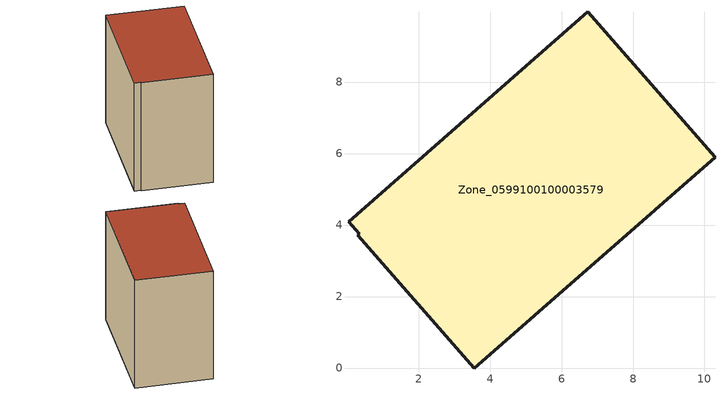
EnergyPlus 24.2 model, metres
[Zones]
Zone_0599100100003579
 floor ground (C_G): 0.3,3.72 0.34,3.76 0.04,4.09 6.73,9.96 10.29,5.9 3.56,0 z0
 wall outside (C_F): 3.56,0 10.29,5.9 6.73,9.96 0.04,4.09 0.34,3.76 0.3,3.72 3.56,0 z0:8.51
 roof outside (C_R): 0.34,3.76 0.3,3.72 3.56,0 10.29,5.9 6.73,9.96 0.04,4.09 z8.51
[BUILDING]
Pand.0599100100003579: North Axis=0; Terrain=City; Loads Convergence Tolerance Value=0.04; Temperature Convergence Tolerance Value=0.4; Solar Distribution=FullExterior; Maximum Number of Warmup Days=25; Minimum Number of Warmup Days=1
[Site:Location]
Rotterdam.The.Hague.AP_ZH_NLD Design_Conditions: Latitude=51.96; Longitude=4.45; Time Zone=1; Elevation=-4.5
[SITE:GROUNDTEMPERATURE:BUILDINGSURFACE]
18, 18, 18, 18, 18, 18, 18, 18, 18, 18, 18, 18
[MATERIAL] Thermal Absorptance=0.9; Solar Absorptance=0.7; Visible Absorptance=0.7
Name | Roughness | Thickness | Conductivity | Density | Specific Heat
G.TI.2006-2014 | MediumSmooth | 0.15 | 0.06 | 540 | 1210
F.TI.2006-2014 | Rough | 0.3 | 0.12 | 1920 | 840
R.TI.2006-2014 | MediumRough | 0.2 | 0.08 | 1500 | 1000
[CONSTRUCTION]
C_G: G.TI.2006-2014
C_F: F.TI.2006-2014
C_R: R.TI.2006-2014
[ZONE]
Zone_0599100100003579: Type=1; Multiplier=1; Ceiling Height=Autocalculate; Volume=Autocalculate; Floor Area=autocalculate; Part of Total Floor Area=Yes
[ZONEINFILTRATION:DESIGNFLOWRATE]
Infil_Zone_0599100100003579: Zone or ZoneList or Space or SpaceList=Zone_0599100100003579; Schedule=AlwaysOn; Design Flow Rate Calculation Method=Flow/Area; Flow Rate per Floor Area=0.0015; Constant Term Coefficient=1; Temperature Term Coefficient=0; Velocity Term Coefficient=0; Velocity Squared Term Coefficient=0
[HVACTEMPLATE:ZONE:IDEALLOADSAIRSYSTEM]
Zone_0599100100003579: Maximum Heating Supply Air Temperature=50; Minimum Cooling Supply Air Temperature=13; Maximum Heating Supply Air Humidity Ratio=0.0156; Minimum Cooling Supply Air Humidity Ratio=0.0077; Heating Limit=NoLimit; Cooling Limit=NoLimit; Dehumidification Control Type=ConstantSensibleHeatRatio; Cooling Sensible Heat Ratio=0.7; Dehumidification Setpoint=60; Humidification Control Type=None; Humidification Setpoint=30; Outdoor Air Method=None; Outdoor Air Flow Rate per Person=0.00944; Outdoor Air Flow Rate per Zone Floor Area=0; Outdoor Air Flow Rate per Zone=0; Demand Controlled Ventilation Type=None; Outdoor Air Economizer Type=NoEconomizer; Heat Recovery Type=None; Sensible Heat Recovery Effectiveness=0.7; Latent Heat Recovery Effectiveness=0.65
[ZONECONTROL:THERMOSTAT]
ThermostatControl_Zone_0599100100003579: Zone or ZoneList=Zone_0599100100003579; Control Type Schedule=DualSetpointControlType; Control 1=Thermostat_Zone_0599100100003579; Temperature Difference Between Cutout And Setpoint=0
[THERMOSTATSETPOINT:DUALSETPOINT]
Thermostat_Zone_0599100100003579: Heating Setpoint Temperature Schedule=HeatingSetpoint_Zone_0599100100003579; Cooling Setpoint Temperature Schedule=CoolingSetpoint_Zone_0599100100003579
[SCHEDULE:COMPACT]
HeatingSetpoint_Zone_0599100100003579: Through: 12/31, For: AllDays, Until: 24:00, 21
CoolingSetpoint_Zone_0599100100003579: Through: 12/31, For: AllDays, Until: 24:00, 24
DualSetpointControlType: Through: 12/31, For: AllDays, Until: 24:00, 4
AlwaysOn: Through: 12/31, For: AllDays, Until: 24:00, 1
